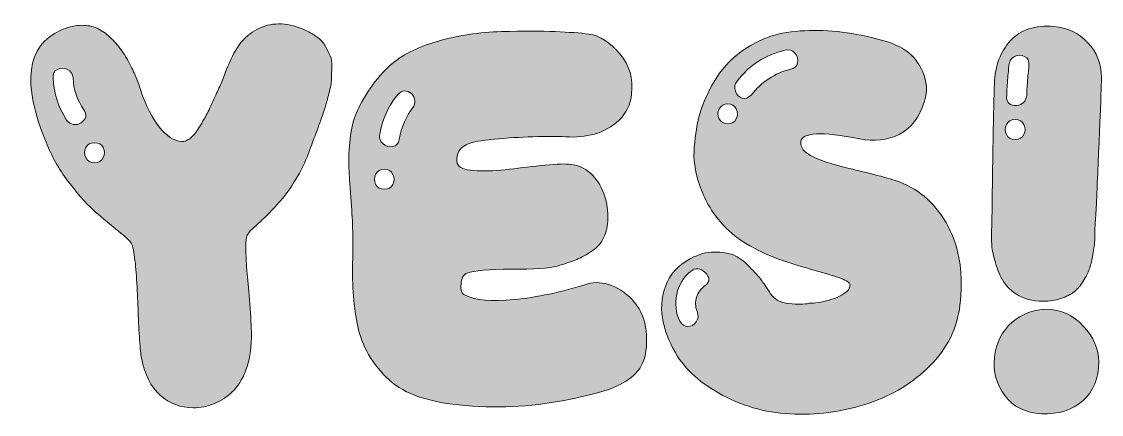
# Model space of a CAD drawing. Header units: millimetres. Extents: x 100.5 to 112.4, y 137.7 to 142.
import ezdxf

# ---------------------------------------------------------------- set-up
doc = ezdxf.new("R2010")
doc.units = ezdxf.units.MM
doc.header["$MEASUREMENT"] = 0
doc.layers.add('TopLayer', color=7, linetype='Continuous', lineweight=0)

# ---------------------------------------------------------------- blocks, each defined once
blk = doc.blocks.new('Block_1')
at = {"layer": 'TopLayer', "transparency": 33554687}
h = blk.add_hatch(color=7, dxfattribs=at)
h.dxf.hatch_style = 2
edge = h.paths.add_edge_path()
edge.add_spline(control_points=[(101.174, 140.535), (101.192, 140.497), (101.224, 140.478), (101.27, 140.478), (101.316, 140.478), (101.348, 140.497), (101.366, 140.535), (101.384, 140.573), (101.384, 140.61), (101.366, 140.646), (101.348, 140.682), (101.316, 140.7), (101.27, 140.7), (101.224, 140.7), (101.192, 140.682), (101.174, 140.646), (101.156, 140.61), (101.156, 140.573), (101.174, 140.535)], knot_values=[0, 0, 0, 0, 1, 1, 1, 2, 2, 2, 3, 3, 3, 4, 4, 4, 5, 5, 5, 6, 6, 6, 6], degree=3, periodic=0)
edge = h.paths.add_edge_path()
edge.add_spline(control_points=[(100.961, 140.952), (101.005, 140.896), (101.059, 140.886), (101.123, 140.922), (101.179, 140.962), (101.189, 141.009), (101.153, 141.066), (101.077, 141.173), (101.037, 141.291), (101.033, 141.419), (101.029, 141.463), (101.008, 141.494), (100.97, 141.512), (100.932, 141.53), (100.895, 141.53), (100.859, 141.512), (100.823, 141.494), (100.807, 141.463), (100.811, 141.419), (100.819, 141.243), (100.869, 141.088), (100.961, 140.952)], knot_values=[0, 0, 0, 0, 1, 1, 1, 2, 2, 2, 3, 3, 3, 4, 4, 4, 5, 5, 5, 6, 6, 6, 7, 7, 7, 7], degree=3, periodic=0)
edge = h.paths.add_edge_path()
edge.add_spline(control_points=[(103.648, 140.592), (103.608, 140.484), (103.559, 140.383), (103.501, 140.289), (103.443, 140.195), (103.387, 140.117), (103.333, 140.055), (103.279, 139.993), (103.227, 139.938), (103.177, 139.89), (103.127, 139.842), (103.083, 139.801), (103.045, 139.767), (103.007, 139.733), (102.982, 139.706), (102.97, 139.686), (102.954, 139.666), (102.947, 139.606), (102.949, 139.506), (102.951, 139.406), (102.957, 139.307), (102.967, 139.209), (102.977, 139.112), (102.987, 138.995), (102.997, 138.862), (103.007, 138.728), (103.012, 138.619), (103.012, 138.535), (103.008, 138.399), (102.987, 138.28), (102.949, 138.178), (102.911, 138.076), (102.861, 137.996), (102.799, 137.938), (102.737, 137.88), (102.67, 137.836), (102.595, 137.806), (102.522, 137.776), (102.445, 137.761), (102.365, 137.761), (102.225, 137.761), (102.103, 137.807), (101.999, 137.899), (101.895, 137.991), (101.825, 138.135), (101.789, 138.331), (101.781, 138.375), (101.774, 138.448), (101.768, 138.55), (101.762, 138.652), (101.757, 138.756), (101.753, 138.862), (101.749, 138.968), (101.744, 139.074), (101.738, 139.179), (101.732, 139.286), (101.723, 139.378), (101.711, 139.458), (101.699, 139.538), (101.683, 139.588), (101.663, 139.608), (101.647, 139.628), (101.595, 139.673), (101.507, 139.743), (101.419, 139.813), (101.334, 139.885), (101.252, 139.959), (101.17, 140.033), (101.078, 140.138), (100.976, 140.274), (100.874, 140.41), (100.793, 140.554), (100.733, 140.706), (100.462, 141.361), (100.515, 141.775), (100.895, 141.947), (100.967, 141.979), (101.036, 141.997), (101.102, 142.001), (101.168, 142.005), (101.227, 141.997), (101.279, 141.977), (101.331, 141.957), (101.38, 141.926), (101.426, 141.884), (101.472, 141.842), (101.513, 141.798), (101.549, 141.752), (101.585, 141.706), (101.619, 141.653), (101.651, 141.593), (101.683, 141.533), (101.709, 141.479), (101.729, 141.431), (101.749, 141.383), (101.767, 141.333), (101.783, 141.281), (101.839, 141.114), (101.907, 140.979), (101.987, 140.877), (102.067, 140.775), (102.151, 140.72), (102.239, 140.712), (102.267, 140.712), (102.296, 140.723), (102.326, 140.745), (102.356, 140.767), (102.386, 140.801), (102.416, 140.847), (102.446, 140.893), (102.474, 140.94), (102.5, 140.988), (102.526, 141.035), (102.554, 141.093), (102.584, 141.158), (102.614, 141.224), (102.638, 141.279), (102.659, 141.324), (102.678, 141.367), (102.7, 141.418), (102.721, 141.476), (102.743, 141.534), (102.758, 141.571), (102.767, 141.587), (102.85, 141.791), (102.971, 141.923), (103.129, 141.983), (103.287, 142.043), (103.46, 142.025), (103.648, 141.929), (103.692, 141.905), (103.73, 141.88), (103.762, 141.854), (103.794, 141.828), (103.819, 141.797), (103.837, 141.761), (103.855, 141.725), (103.871, 141.692), (103.885, 141.662), (103.899, 141.632), (103.905, 141.592), (103.903, 141.542), (103.901, 141.492), (103.9, 141.45), (103.9, 141.416), (103.9, 141.382), (103.892, 141.333), (103.876, 141.269), (103.86, 141.206), (103.847, 141.156), (103.837, 141.12), (103.827, 141.084), (103.808, 141.027), (103.78, 140.949), (103.752, 140.871), (103.731, 140.814), (103.717, 140.778), (103.703, 140.742), (103.68, 140.68), (103.648, 140.592)], knot_values=[0, 0, 0, 0, 1, 1, 1, 2, 2, 2, 3, 3, 3, 4, 4, 4, 5, 5, 5, 6, 6, 6, 7, 7, 7, 8, 8, 8, 9, 9, 9, 10, 10, 10, 11, 11, 11, 12, 12, 12, 13, 13, 13, 14, 14, 14, 15, 15, 15, 16, 16, 16, 17, 17, 17, 18, 18, 18, 19, 19, 19, 20, 20, 20, 21, 21, 21, 22, 22, 22, 23, 23, 23, 24, 24, 24, 25, 25, 25, 26, 26, 26, 27, 27, 27, 28, 28, 28, 29, 29, 29, 30, 30, 30, 31, 31, 31, 32, 32, 32, 33, 33, 33, 34, 34, 34, 35, 35, 35, 36, 36, 36, 37, 37, 37, 38, 38, 38, 39, 39, 39, 40, 40, 40, 41, 41, 41, 42, 42, 42, 43, 43, 43, 44, 44, 44, 45, 45, 45, 46, 46, 46, 47, 47, 47, 48, 48, 48, 49, 49, 49, 50, 50, 50, 51, 51, 51, 52, 52, 52, 53, 53, 53, 53], degree=3, periodic=0)
h = blk.add_hatch(color=7, dxfattribs=at)
h.dxf.hatch_style = 2
edge = h.paths.add_edge_path()
edge.add_spline(control_points=[(108.991, 141.515), (109.035, 141.523), (109.061, 141.547), (109.069, 141.587), (109.077, 141.627), (109.067, 141.663), (109.039, 141.695), (109.011, 141.727), (108.975, 141.737), (108.932, 141.725), (108.711, 141.673), (108.534, 141.559), (108.398, 141.383), (108.37, 141.351), (108.364, 141.314), (108.38, 141.273), (108.395, 141.23), (108.421, 141.204), (108.455, 141.194), (108.488, 141.184), (108.522, 141.196), (108.554, 141.228), (108.669, 141.375), (108.815, 141.471), (108.991, 141.515)], knot_values=[0, 0, 0, 0, 1, 1, 1, 2, 2, 2, 3, 3, 3, 4, 4, 4, 5, 5, 5, 6, 6, 6, 7, 7, 7, 8, 8, 8, 8], degree=3, periodic=0)
edge = h.paths.add_edge_path()
edge.add_spline(control_points=[(108.2, 140.964), (108.22, 140.928), (108.252, 140.91), (108.296, 140.91), (108.34, 140.91), (108.371, 140.928), (108.389, 140.964), (108.406, 141), (108.406, 141.037), (108.389, 141.075), (108.371, 141.112), (108.34, 141.132), (108.296, 141.132), (108.252, 141.132), (108.22, 141.112), (108.2, 141.075), (108.18, 141.037), (108.18, 141), (108.2, 140.964)], knot_values=[0, 0, 0, 0, 1, 1, 1, 2, 2, 2, 3, 3, 3, 4, 4, 4, 5, 5, 5, 6, 6, 6, 6], degree=3, periodic=0)
edge = h.paths.add_edge_path()
edge.add_spline(control_points=[(107.882, 139.272), (107.802, 139.208), (107.751, 139.124), (107.729, 139.018), (107.707, 138.912), (107.718, 138.813), (107.762, 138.721), (107.786, 138.681), (107.816, 138.661), (107.852, 138.661), (107.888, 138.661), (107.919, 138.679), (107.945, 138.715), (107.971, 138.751), (107.974, 138.789), (107.954, 138.829), (107.934, 138.885), (107.932, 138.938), (107.948, 138.988), (107.964, 139.038), (107.996, 139.081), (108.044, 139.116), (108.1, 139.16), (108.1, 139.208), (108.044, 139.26), (107.992, 139.312), (107.938, 139.317), (107.882, 139.272)], knot_values=[0, 0, 0, 0, 1, 1, 1, 2, 2, 2, 3, 3, 3, 4, 4, 4, 5, 5, 5, 6, 6, 6, 7, 7, 7, 8, 8, 8, 9, 9, 9, 9], degree=3, periodic=0)
edge = h.paths.add_edge_path()
edge.add_spline(control_points=[(109.093, 137.689), (108.805, 137.689), (108.536, 137.751), (108.287, 137.875), (108.037, 137.999), (107.854, 138.151), (107.738, 138.331), (107.662, 138.451), (107.609, 138.577), (107.579, 138.709), (107.549, 138.841), (107.557, 138.973), (107.603, 139.105), (107.649, 139.237), (107.742, 139.34), (107.882, 139.416), (107.974, 139.464), (108.062, 139.488), (108.146, 139.488), (108.23, 139.488), (108.3, 139.477), (108.356, 139.455), (108.412, 139.433), (108.471, 139.39), (108.533, 139.327), (108.595, 139.262), (108.638, 139.214), (108.665, 139.179), (108.69, 139.145), (108.725, 139.094), (108.77, 139.026), (108.81, 138.963), (108.877, 138.926), (108.974, 138.916), (109.069, 138.906), (109.143, 138.907), (109.195, 138.919), (109.227, 138.919), (109.262, 138.922), (109.3, 138.928), (109.338, 138.933), (109.378, 138.943), (109.42, 138.954), (109.462, 138.967), (109.5, 138.981), (109.534, 138.997), (109.568, 139.012), (109.596, 139.032), (109.618, 139.054), (109.64, 139.075), (109.651, 139.098), (109.651, 139.123), (109.651, 139.146), (109.618, 139.17), (109.552, 139.195), (109.486, 139.218), (109.399, 139.246), (109.291, 139.276), (109.183, 139.306), (109.069, 139.339), (108.949, 139.378), (108.83, 139.415), (108.708, 139.467), (108.584, 139.533), (108.46, 139.599), (108.358, 139.672), (108.278, 139.752), (108.154, 139.88), (108.062, 140.021), (108.002, 140.175), (107.942, 140.329), (107.915, 140.472), (107.921, 140.604), (107.927, 140.736), (107.946, 140.868), (107.978, 141), (108.126, 141.487), (108.417, 141.789), (108.853, 141.905), (109.109, 141.957), (109.382, 141.959), (109.672, 141.911), (109.962, 141.863), (110.163, 141.799), (110.275, 141.719), (110.351, 141.667), (110.412, 141.589), (110.458, 141.485), (110.504, 141.381), (110.511, 141.273), (110.479, 141.162), (110.423, 140.982), (110.329, 140.859), (110.197, 140.793), (110.065, 140.727), (109.919, 140.71), (109.759, 140.742), (109.335, 140.826), (109.117, 140.816), (109.105, 140.712), (109.101, 140.668), (109.119, 140.629), (109.159, 140.595), (109.199, 140.561), (109.259, 140.53), (109.339, 140.502), (109.419, 140.474), (109.5, 140.45), (109.582, 140.43), (109.664, 140.41), (109.761, 140.386), (109.873, 140.358), (109.985, 140.33), (110.079, 140.304), (110.155, 140.28), (110.391, 140.204), (110.578, 140.049), (110.716, 139.815), (110.854, 139.581), (110.907, 139.292), (110.875, 138.949), (110.855, 138.685), (110.754, 138.456), (110.572, 138.262), (110.39, 138.068), (110.17, 137.924), (109.912, 137.83), (109.654, 137.736), (109.381, 137.689), (109.093, 137.689)], knot_values=[0, 0, 0, 0, 1, 1, 1, 2, 2, 2, 3, 3, 3, 4, 4, 4, 5, 5, 5, 6, 6, 6, 7, 7, 7, 8, 8, 8, 9, 9, 9, 10, 10, 10, 11, 11, 11, 12, 12, 12, 13, 13, 13, 14, 14, 14, 15, 15, 15, 16, 16, 16, 17, 17, 17, 18, 18, 18, 19, 19, 19, 20, 20, 20, 21, 21, 21, 22, 22, 22, 23, 23, 23, 24, 24, 24, 25, 25, 25, 26, 26, 26, 27, 27, 27, 28, 28, 28, 29, 29, 29, 30, 30, 30, 31, 31, 31, 32, 32, 32, 33, 33, 33, 34, 34, 34, 35, 35, 35, 36, 36, 36, 37, 37, 37, 38, 38, 38, 39, 39, 39, 40, 40, 40, 41, 41, 41, 42, 42, 42, 43, 43, 43, 43], degree=3, periodic=0)
h = blk.add_hatch(color=7, dxfattribs=at)
h.dxf.hatch_style = 2
edge = h.paths.add_edge_path()
edge.add_spline(control_points=[(111.414, 141.557), (111.41, 141.521), (111.405, 141.466), (111.399, 141.392), (111.393, 141.318), (111.39, 141.261), (111.39, 141.222), (111.382, 141.157), (111.41, 141.121), (111.474, 141.114), (111.546, 141.11), (111.59, 141.14), (111.606, 141.203), (111.606, 141.207), (111.608, 141.213), (111.612, 141.222), (111.612, 141.261), (111.615, 141.318), (111.621, 141.392), (111.627, 141.466), (111.632, 141.521), (111.636, 141.557), (111.64, 141.605), (111.624, 141.638), (111.588, 141.656), (111.552, 141.674), (111.515, 141.674), (111.477, 141.656), (111.439, 141.638), (111.418, 141.605), (111.414, 141.557)], knot_values=[0, 0, 0, 0, 1, 1, 1, 2, 2, 2, 3, 3, 3, 4, 4, 4, 5, 5, 5, 6, 6, 6, 7, 7, 7, 8, 8, 8, 9, 9, 9, 10, 10, 10, 10], degree=3, periodic=0)
edge = h.paths.add_edge_path()
edge.add_spline(control_points=[(111.579, 140.901), (111.561, 140.939), (111.529, 140.958), (111.483, 140.958), (111.437, 140.958), (111.405, 140.939), (111.387, 140.901), (111.369, 140.863), (111.369, 140.826), (111.387, 140.79), (111.405, 140.754), (111.437, 140.736), (111.483, 140.736), (111.529, 140.736), (111.561, 140.754), (111.579, 140.79), (111.597, 140.826), (111.597, 140.863), (111.579, 140.901)], knot_values=[0, 0, 0, 0, 1, 1, 1, 2, 2, 2, 3, 3, 3, 4, 4, 4, 5, 5, 5, 6, 6, 6, 6], degree=3, periodic=0)
edge = h.paths.add_edge_path()
edge.add_spline(control_points=[(111.834, 138.853), (111.99, 138.853), (112.125, 138.79), (112.239, 138.667), (112.353, 138.543), (112.41, 138.411), (112.41, 138.271), (112.41, 138.087), (112.351, 137.943), (112.233, 137.839), (112.115, 137.735), (111.962, 137.687), (111.774, 137.695), (111.598, 137.703), (111.463, 137.77), (111.369, 137.896), (111.275, 138.022), (111.236, 138.163), (111.252, 138.319), (111.272, 138.483), (111.338, 138.613), (111.45, 138.709), (111.562, 138.805), (111.69, 138.853), (111.834, 138.853)], knot_values=[0, 0, 0, 0, 1, 1, 1, 2, 2, 2, 3, 3, 3, 4, 4, 4, 5, 5, 5, 6, 6, 6, 7, 7, 7, 8, 8, 8, 8], degree=3, periodic=0)
edge = h.paths.add_edge_path()
edge.add_spline(control_points=[(111.792, 138.943), (111.676, 138.943), (111.578, 138.969), (111.498, 139.021), (111.418, 139.073), (111.361, 139.135), (111.327, 139.207), (111.293, 139.278), (111.267, 139.349), (111.249, 139.42), (111.231, 139.489), (111.222, 139.55), (111.222, 139.602), (111.222, 139.602), (111.222, 139.674), (111.222, 139.674), (111.234, 140.534), (111.244, 141.094), (111.252, 141.353), (111.26, 141.553), (111.32, 141.713), (111.432, 141.833), (111.544, 141.953), (111.704, 142.005), (111.912, 141.989), (112.06, 141.977), (112.185, 141.918), (112.287, 141.812), (112.389, 141.706), (112.44, 141.577), (112.44, 141.425), (112.44, 141.393), (112.435, 141.247), (112.425, 140.988), (112.415, 140.728), (112.404, 140.469), (112.392, 140.211), (112.38, 139.953), (112.372, 139.802), (112.368, 139.758), (112.368, 139.662), (112.366, 139.599), (112.362, 139.569), (112.358, 139.539), (112.351, 139.496), (112.341, 139.44), (112.331, 139.384), (112.319, 139.337), (112.305, 139.297), (112.291, 139.257), (112.269, 139.213), (112.239, 139.165), (112.209, 139.116), (112.175, 139.077), (112.137, 139.047), (112.099, 139.018), (112.05, 138.993), (111.99, 138.973), (111.93, 138.952), (111.864, 138.943), (111.792, 138.943)], knot_values=[0, 0, 0, 0, 1, 1, 1, 2, 2, 2, 3, 3, 3, 4, 4, 4, 5, 5, 5, 6, 6, 6, 7, 7, 7, 8, 8, 8, 9, 9, 9, 10, 10, 10, 11, 11, 11, 12, 12, 12, 13, 13, 13, 14, 14, 14, 15, 15, 15, 16, 16, 16, 17, 17, 17, 18, 18, 18, 19, 19, 19, 20, 20, 20, 20], degree=3, periodic=0)
h = blk.add_hatch(color=7, dxfattribs=at)
h.dxf.hatch_style = 2
edge = h.paths.add_edge_path()
edge.add_spline(control_points=[(104.434, 140.796), (104.425, 140.752), (104.439, 140.716), (104.473, 140.688), (104.506, 140.66), (104.542, 140.65), (104.581, 140.658), (104.618, 140.666), (104.642, 140.692), (104.65, 140.736), (104.674, 140.872), (104.727, 140.996), (104.812, 141.107), (104.827, 141.132), (104.83, 141.158), (104.82, 141.188), (104.81, 141.218), (104.793, 141.242), (104.769, 141.258), (104.714, 141.289), (104.664, 141.275), (104.619, 141.215), (104.524, 141.091), (104.461, 140.952), (104.434, 140.796)], knot_values=[0, 0, 0, 0, 1, 1, 1, 2, 2, 2, 3, 3, 3, 4, 4, 4, 5, 5, 5, 6, 6, 6, 7, 7, 7, 8, 8, 8, 8], degree=3, periodic=0)
edge = h.paths.add_edge_path()
edge.add_spline(control_points=[(104.581, 140.349), (104.563, 140.387), (104.531, 140.406), (104.485, 140.406), (104.439, 140.406), (104.407, 140.387), (104.389, 140.349), (104.371, 140.311), (104.371, 140.274), (104.389, 140.238), (104.407, 140.202), (104.439, 140.184), (104.485, 140.184), (104.531, 140.184), (104.563, 140.202), (104.581, 140.238), (104.599, 140.274), (104.599, 140.311), (104.581, 140.349)], knot_values=[0, 0, 0, 0, 1, 1, 1, 2, 2, 2, 3, 3, 3, 4, 4, 4, 5, 5, 5, 6, 6, 6, 6], degree=3, periodic=0)
edge = h.paths.add_edge_path()
edge.add_spline(control_points=[(104.542, 138.067), (104.446, 138.155), (104.369, 138.25), (104.311, 138.352), (104.253, 138.454), (104.213, 138.557), (104.191, 138.661), (104.169, 138.765), (104.153, 138.878), (104.143, 139), (104.133, 139.122), (104.13, 139.245), (104.134, 139.369), (104.138, 139.492), (104.138, 139.624), (104.134, 139.764), (104.13, 139.848), (104.123, 139.959), (104.113, 140.097), (104.103, 140.235), (104.096, 140.342), (104.092, 140.418), (104.088, 140.494), (104.091, 140.589), (104.101, 140.703), (104.111, 140.817), (104.131, 140.914), (104.161, 140.994), (104.191, 141.074), (104.238, 141.163), (104.302, 141.263), (104.366, 141.363), (104.446, 141.459), (104.542, 141.551), (104.669, 141.667), (104.847, 141.758), (105.075, 141.824), (105.303, 141.89), (105.539, 141.926), (105.783, 141.932), (106.027, 141.938), (106.226, 141.938), (106.38, 141.932), (106.534, 141.926), (106.659, 141.917), (106.755, 141.905), (106.878, 141.885), (106.993, 141.812), (107.099, 141.686), (107.205, 141.56), (107.248, 141.411), (107.228, 141.239), (107.216, 141.124), (107.17, 141.028), (107.09, 140.952), (107.01, 140.876), (106.919, 140.824), (106.818, 140.796), (106.716, 140.768), (106.608, 140.758), (106.497, 140.766), (106.397, 140.77), (106.276, 140.77), (106.134, 140.766), (105.992, 140.762), (105.848, 140.753), (105.702, 140.739), (105.556, 140.725), (105.461, 140.708), (105.417, 140.688), (105.353, 140.664), (105.313, 140.624), (105.297, 140.568), (105.281, 140.512), (105.285, 140.472), (105.309, 140.448), (105.333, 140.412), (105.401, 140.392), (105.513, 140.388), (105.625, 140.384), (105.745, 140.39), (105.873, 140.406), (106.001, 140.422), (106.133, 140.437), (106.269, 140.451), (106.405, 140.465), (106.499, 140.468), (106.551, 140.46), (106.635, 140.452), (106.709, 140.419), (106.772, 140.361), (106.836, 140.303), (106.885, 140.228), (106.919, 140.136), (106.953, 140.044), (106.968, 139.942), (106.965, 139.83), (106.96, 139.754), (106.942, 139.687), (106.91, 139.629), (106.878, 139.571), (106.832, 139.523), (106.77, 139.485), (106.708, 139.447), (106.652, 139.419), (106.602, 139.399), (106.552, 139.378), (106.485, 139.357), (106.401, 139.332), (106.313, 139.308), (106.144, 139.297), (105.894, 139.297), (105.644, 139.297), (105.481, 139.282), (105.405, 139.255), (105.365, 139.242), (105.342, 139.203), (105.336, 139.135), (105.33, 139.066), (105.345, 139.024), (105.381, 139.009), (105.497, 138.952), (105.679, 138.937), (105.927, 138.961), (106.175, 138.984), (106.447, 139.043), (106.742, 139.135), (106.822, 139.158), (106.91, 139.153), (107.006, 139.116), (107.102, 139.081), (107.187, 139.018), (107.261, 138.928), (107.335, 138.838), (107.378, 138.733), (107.39, 138.613), (107.402, 138.485), (107.393, 138.377), (107.363, 138.289), (107.333, 138.201), (107.276, 138.129), (107.192, 138.073), (107.108, 138.017), (107.019, 137.975), (106.925, 137.947), (106.832, 137.919), (106.706, 137.889), (106.551, 137.857), (106.175, 137.777), (105.788, 137.753), (105.39, 137.785), (104.992, 137.817), (104.71, 137.911), (104.542, 138.067)], knot_values=[0, 0, 0, 0, 1, 1, 1, 2, 2, 2, 3, 3, 3, 4, 4, 4, 5, 5, 5, 6, 6, 6, 7, 7, 7, 8, 8, 8, 9, 9, 9, 10, 10, 10, 11, 11, 11, 12, 12, 12, 13, 13, 13, 14, 14, 14, 15, 15, 15, 16, 16, 16, 17, 17, 17, 18, 18, 18, 19, 19, 19, 20, 20, 20, 21, 21, 21, 22, 22, 22, 23, 23, 23, 24, 24, 24, 25, 25, 25, 26, 26, 26, 27, 27, 27, 28, 28, 28, 29, 29, 29, 30, 30, 30, 31, 31, 31, 32, 32, 32, 33, 33, 33, 34, 34, 34, 35, 35, 35, 36, 36, 36, 37, 37, 37, 38, 38, 38, 39, 39, 39, 40, 40, 40, 41, 41, 41, 42, 42, 42, 43, 43, 43, 44, 44, 44, 45, 45, 45, 46, 46, 46, 47, 47, 47, 48, 48, 48, 49, 49, 49, 50, 50, 50, 51, 51, 51, 51], degree=3, periodic=0)
at = {"layer": 'TopLayer'}
for points, knots in [([(103.648, 140.592), (103.608, 140.484), (103.559, 140.383), (103.501, 140.289), (103.443, 140.195), (103.387, 140.117), (103.333, 140.055), (103.279, 139.993), (103.227, 139.938), (103.177, 139.89), (103.127, 139.842), (103.083, 139.801), (103.045, 139.767), (103.007, 139.733), (102.982, 139.706), (102.97, 139.686), (102.954, 139.666), (102.947, 139.606), (102.949, 139.506), (102.951, 139.406), (102.957, 139.307), (102.967, 139.209), (102.977, 139.112), (102.987, 138.995), (102.997, 138.862), (103.007, 138.728), (103.012, 138.619), (103.012, 138.535), (103.008, 138.399), (102.987, 138.28), (102.949, 138.178), (102.911, 138.076), (102.861, 137.996), (102.799, 137.938), (102.737, 137.88), (102.67, 137.836), (102.595, 137.806), (102.522, 137.776), (102.445, 137.761), (102.365, 137.761), (102.225, 137.761), (102.103, 137.807), (101.999, 137.899), (101.895, 137.991), (101.825, 138.135), (101.789, 138.331), (101.781, 138.375), (101.774, 138.448), (101.768, 138.55), (101.762, 138.652), (101.757, 138.756), (101.753, 138.862), (101.749, 138.968), (101.744, 139.074), (101.738, 139.179), (101.732, 139.286), (101.723, 139.378), (101.711, 139.458), (101.699, 139.538), (101.683, 139.588), (101.663, 139.608), (101.647, 139.628), (101.595, 139.673), (101.507, 139.743), (101.419, 139.813), (101.334, 139.885), (101.252, 139.959), (101.17, 140.033), (101.078, 140.138), (100.976, 140.274), (100.874, 140.41), (100.793, 140.554), (100.733, 140.706), (100.462, 141.361), (100.515, 141.775), (100.895, 141.947), (100.967, 141.979), (101.036, 141.997), (101.102, 142.001), (101.168, 142.005), (101.227, 141.997), (101.279, 141.977), (101.331, 141.957), (101.38, 141.926), (101.426, 141.884), (101.472, 141.842), (101.513, 141.798), (101.549, 141.752), (101.585, 141.706), (101.619, 141.653), (101.651, 141.593), (101.683, 141.533), (101.709, 141.479), (101.729, 141.431), (101.749, 141.383), (101.767, 141.333), (101.783, 141.281), (101.839, 141.114), (101.907, 140.979), (101.987, 140.877), (102.067, 140.775), (102.151, 140.72), (102.239, 140.712), (102.267, 140.712), (102.296, 140.723), (102.326, 140.745), (102.356, 140.767), (102.386, 140.801), (102.416, 140.847), (102.446, 140.893), (102.474, 140.94), (102.5, 140.988), (102.526, 141.035), (102.554, 141.093), (102.584, 141.158), (102.614, 141.224), (102.638, 141.279), (102.659, 141.324), (102.678, 141.367), (102.7, 141.418), (102.721, 141.476), (102.743, 141.534), (102.758, 141.571), (102.767, 141.587), (102.85, 141.791), (102.971, 141.923), (103.129, 141.983), (103.287, 142.043), (103.46, 142.025), (103.648, 141.929), (103.692, 141.905), (103.73, 141.88), (103.762, 141.854), (103.794, 141.828), (103.819, 141.797), (103.837, 141.761), (103.855, 141.725), (103.871, 141.692), (103.885, 141.662), (103.899, 141.632), (103.905, 141.592), (103.903, 141.542), (103.901, 141.492), (103.9, 141.45), (103.9, 141.416), (103.9, 141.382), (103.892, 141.333), (103.876, 141.269), (103.86, 141.206), (103.847, 141.156), (103.837, 141.12), (103.827, 141.084), (103.808, 141.027), (103.78, 140.949), (103.752, 140.871), (103.731, 140.814), (103.717, 140.778), (103.703, 140.742), (103.68, 140.68), (103.648, 140.592)], [0, 0, 0, 0, 1, 1, 1, 2, 2, 2, 3, 3, 3, 4, 4, 4, 5, 5, 5, 6, 6, 6, 7, 7, 7, 8, 8, 8, 9, 9, 9, 10, 10, 10, 11, 11, 11, 12, 12, 12, 13, 13, 13, 14, 14, 14, 15, 15, 15, 16, 16, 16, 17, 17, 17, 18, 18, 18, 19, 19, 19, 20, 20, 20, 21, 21, 21, 22, 22, 22, 23, 23, 23, 24, 24, 24, 25, 25, 25, 26, 26, 26, 27, 27, 27, 28, 28, 28, 29, 29, 29, 30, 30, 30, 31, 31, 31, 32, 32, 32, 33, 33, 33, 34, 34, 34, 35, 35, 35, 36, 36, 36, 37, 37, 37, 38, 38, 38, 39, 39, 39, 40, 40, 40, 41, 41, 41, 42, 42, 42, 43, 43, 43, 44, 44, 44, 45, 45, 45, 46, 46, 46, 47, 47, 47, 48, 48, 48, 49, 49, 49, 50, 50, 50, 51, 51, 51, 52, 52, 52, 53, 53, 53, 53]), ([(109.093, 137.689), (108.805, 137.689), (108.536, 137.751), (108.287, 137.875), (108.037, 137.999), (107.854, 138.151), (107.738, 138.331), (107.662, 138.451), (107.609, 138.577), (107.579, 138.709), (107.549, 138.841), (107.557, 138.973), (107.603, 139.105), (107.649, 139.237), (107.742, 139.34), (107.882, 139.416), (107.974, 139.464), (108.062, 139.488), (108.146, 139.488), (108.23, 139.488), (108.3, 139.477), (108.356, 139.455), (108.412, 139.433), (108.471, 139.39), (108.533, 139.327), (108.595, 139.262), (108.638, 139.214), (108.665, 139.179), (108.69, 139.145), (108.725, 139.094), (108.77, 139.026), (108.81, 138.963), (108.877, 138.926), (108.974, 138.916), (109.069, 138.906), (109.143, 138.907), (109.195, 138.919), (109.227, 138.919), (109.262, 138.922), (109.3, 138.928), (109.338, 138.933), (109.378, 138.943), (109.42, 138.954), (109.462, 138.967), (109.5, 138.981), (109.534, 138.997), (109.568, 139.012), (109.596, 139.032), (109.618, 139.054), (109.64, 139.075), (109.651, 139.098), (109.651, 139.123), (109.651, 139.146), (109.618, 139.17), (109.552, 139.195), (109.486, 139.218), (109.399, 139.246), (109.291, 139.276), (109.183, 139.306), (109.069, 139.339), (108.949, 139.378), (108.83, 139.415), (108.708, 139.467), (108.584, 139.533), (108.46, 139.599), (108.358, 139.672), (108.278, 139.752), (108.154, 139.88), (108.062, 140.021), (108.002, 140.175), (107.942, 140.329), (107.915, 140.472), (107.921, 140.604), (107.927, 140.736), (107.946, 140.868), (107.978, 141), (108.126, 141.487), (108.417, 141.789), (108.853, 141.905), (109.109, 141.957), (109.382, 141.959), (109.672, 141.911), (109.962, 141.863), (110.163, 141.799), (110.275, 141.719), (110.351, 141.667), (110.412, 141.589), (110.458, 141.485), (110.504, 141.381), (110.511, 141.273), (110.479, 141.162), (110.423, 140.982), (110.329, 140.859), (110.197, 140.793), (110.065, 140.727), (109.919, 140.71), (109.759, 140.742), (109.335, 140.826), (109.117, 140.816), (109.105, 140.712), (109.101, 140.668), (109.119, 140.629), (109.159, 140.595), (109.199, 140.561), (109.259, 140.53), (109.339, 140.502), (109.419, 140.474), (109.5, 140.45), (109.582, 140.43), (109.664, 140.41), (109.761, 140.386), (109.873, 140.358), (109.985, 140.33), (110.079, 140.304), (110.155, 140.28), (110.391, 140.204), (110.578, 140.049), (110.716, 139.815), (110.854, 139.581), (110.907, 139.292), (110.875, 138.949), (110.855, 138.685), (110.754, 138.456), (110.572, 138.262), (110.39, 138.068), (110.17, 137.924), (109.912, 137.83), (109.654, 137.736), (109.381, 137.689), (109.093, 137.689)], [0, 0, 0, 0, 1, 1, 1, 2, 2, 2, 3, 3, 3, 4, 4, 4, 5, 5, 5, 6, 6, 6, 7, 7, 7, 8, 8, 8, 9, 9, 9, 10, 10, 10, 11, 11, 11, 12, 12, 12, 13, 13, 13, 14, 14, 14, 15, 15, 15, 16, 16, 16, 17, 17, 17, 18, 18, 18, 19, 19, 19, 20, 20, 20, 21, 21, 21, 22, 22, 22, 23, 23, 23, 24, 24, 24, 25, 25, 25, 26, 26, 26, 27, 27, 27, 28, 28, 28, 29, 29, 29, 30, 30, 30, 31, 31, 31, 32, 32, 32, 33, 33, 33, 34, 34, 34, 35, 35, 35, 36, 36, 36, 37, 37, 37, 38, 38, 38, 39, 39, 39, 40, 40, 40, 41, 41, 41, 42, 42, 42, 43, 43, 43, 43]), ([(111.792, 138.943), (111.676, 138.943), (111.578, 138.969), (111.498, 139.021), (111.418, 139.073), (111.361, 139.135), (111.327, 139.207), (111.293, 139.278), (111.267, 139.349), (111.249, 139.42), (111.231, 139.489), (111.222, 139.55), (111.222, 139.602), (111.222, 139.602), (111.222, 139.674), (111.222, 139.674), (111.234, 140.534), (111.244, 141.094), (111.252, 141.353), (111.26, 141.553), (111.32, 141.713), (111.432, 141.833), (111.544, 141.953), (111.704, 142.005), (111.912, 141.989), (112.06, 141.977), (112.185, 141.918), (112.287, 141.812), (112.389, 141.706), (112.44, 141.577), (112.44, 141.425), (112.44, 141.393), (112.435, 141.247), (112.425, 140.988), (112.415, 140.728), (112.404, 140.469), (112.392, 140.211), (112.38, 139.953), (112.372, 139.802), (112.368, 139.758), (112.368, 139.662), (112.366, 139.599), (112.362, 139.569), (112.358, 139.539), (112.351, 139.496), (112.341, 139.44), (112.331, 139.384), (112.319, 139.337), (112.305, 139.297), (112.291, 139.257), (112.269, 139.213), (112.239, 139.165), (112.209, 139.116), (112.175, 139.077), (112.137, 139.047), (112.099, 139.018), (112.05, 138.993), (111.99, 138.973), (111.93, 138.952), (111.864, 138.943), (111.792, 138.943)], [0, 0, 0, 0, 1, 1, 1, 2, 2, 2, 3, 3, 3, 4, 4, 4, 5, 5, 5, 6, 6, 6, 7, 7, 7, 8, 8, 8, 9, 9, 9, 10, 10, 10, 11, 11, 11, 12, 12, 12, 13, 13, 13, 14, 14, 14, 15, 15, 15, 16, 16, 16, 17, 17, 17, 18, 18, 18, 19, 19, 19, 20, 20, 20, 20]), ([(104.542, 138.067), (104.446, 138.155), (104.369, 138.25), (104.311, 138.352), (104.253, 138.454), (104.213, 138.557), (104.191, 138.661), (104.169, 138.765), (104.153, 138.878), (104.143, 139), (104.133, 139.122), (104.13, 139.245), (104.134, 139.369), (104.138, 139.492), (104.138, 139.624), (104.134, 139.764), (104.13, 139.848), (104.123, 139.959), (104.113, 140.097), (104.103, 140.235), (104.096, 140.342), (104.092, 140.418), (104.088, 140.494), (104.091, 140.589), (104.101, 140.703), (104.111, 140.817), (104.131, 140.914), (104.161, 140.994), (104.191, 141.074), (104.238, 141.163), (104.302, 141.263), (104.366, 141.363), (104.446, 141.459), (104.542, 141.551), (104.669, 141.667), (104.847, 141.758), (105.075, 141.824), (105.303, 141.89), (105.539, 141.926), (105.783, 141.932), (106.027, 141.938), (106.226, 141.938), (106.38, 141.932), (106.534, 141.926), (106.659, 141.917), (106.755, 141.905), (106.878, 141.885), (106.993, 141.812), (107.099, 141.686), (107.205, 141.56), (107.248, 141.411), (107.228, 141.239), (107.216, 141.124), (107.17, 141.028), (107.09, 140.952), (107.01, 140.876), (106.919, 140.824), (106.818, 140.796), (106.716, 140.768), (106.608, 140.758), (106.497, 140.766), (106.397, 140.77), (106.276, 140.77), (106.134, 140.766), (105.992, 140.762), (105.848, 140.753), (105.702, 140.739), (105.556, 140.725), (105.461, 140.708), (105.417, 140.688), (105.353, 140.664), (105.313, 140.624), (105.297, 140.568), (105.281, 140.512), (105.285, 140.472), (105.309, 140.448), (105.333, 140.412), (105.401, 140.392), (105.513, 140.388), (105.625, 140.384), (105.745, 140.39), (105.873, 140.406), (106.001, 140.422), (106.133, 140.437), (106.269, 140.451), (106.405, 140.465), (106.499, 140.468), (106.551, 140.46), (106.635, 140.452), (106.709, 140.419), (106.772, 140.361), (106.836, 140.303), (106.885, 140.228), (106.919, 140.136), (106.953, 140.044), (106.968, 139.942), (106.965, 139.83), (106.96, 139.754), (106.942, 139.687), (106.91, 139.629), (106.878, 139.571), (106.832, 139.523), (106.77, 139.485), (106.708, 139.447), (106.652, 139.419), (106.602, 139.399), (106.552, 139.378), (106.485, 139.357), (106.401, 139.332), (106.313, 139.308), (106.144, 139.297), (105.894, 139.297), (105.644, 139.297), (105.481, 139.282), (105.405, 139.255), (105.365, 139.242), (105.342, 139.203), (105.336, 139.135), (105.33, 139.066), (105.345, 139.024), (105.381, 139.009), (105.497, 138.952), (105.679, 138.937), (105.927, 138.961), (106.175, 138.984), (106.447, 139.043), (106.742, 139.135), (106.822, 139.158), (106.91, 139.153), (107.006, 139.116), (107.102, 139.081), (107.187, 139.018), (107.261, 138.928), (107.335, 138.838), (107.378, 138.733), (107.39, 138.613), (107.402, 138.485), (107.393, 138.377), (107.363, 138.289), (107.333, 138.201), (107.276, 138.129), (107.192, 138.073), (107.108, 138.017), (107.019, 137.975), (106.925, 137.947), (106.832, 137.919), (106.706, 137.889), (106.551, 137.857), (106.175, 137.777), (105.788, 137.753), (105.39, 137.785), (104.992, 137.817), (104.71, 137.911), (104.542, 138.067)], [0, 0, 0, 0, 1, 1, 1, 2, 2, 2, 3, 3, 3, 4, 4, 4, 5, 5, 5, 6, 6, 6, 7, 7, 7, 8, 8, 8, 9, 9, 9, 10, 10, 10, 11, 11, 11, 12, 12, 12, 13, 13, 13, 14, 14, 14, 15, 15, 15, 16, 16, 16, 17, 17, 17, 18, 18, 18, 19, 19, 19, 20, 20, 20, 21, 21, 21, 22, 22, 22, 23, 23, 23, 24, 24, 24, 25, 25, 25, 26, 26, 26, 27, 27, 27, 28, 28, 28, 29, 29, 29, 30, 30, 30, 31, 31, 31, 32, 32, 32, 33, 33, 33, 34, 34, 34, 35, 35, 35, 36, 36, 36, 37, 37, 37, 38, 38, 38, 39, 39, 39, 40, 40, 40, 41, 41, 41, 42, 42, 42, 43, 43, 43, 44, 44, 44, 45, 45, 45, 46, 46, 46, 47, 47, 47, 48, 48, 48, 49, 49, 49, 50, 50, 50, 51, 51, 51, 51]), ([(108.991, 141.515), (109.035, 141.523), (109.061, 141.547), (109.069, 141.587), (109.077, 141.627), (109.067, 141.663), (109.039, 141.695), (109.011, 141.727), (108.975, 141.737), (108.932, 141.725), (108.711, 141.673), (108.534, 141.559), (108.398, 141.383), (108.37, 141.351), (108.364, 141.314), (108.38, 141.273), (108.395, 141.23), (108.421, 141.204), (108.455, 141.194), (108.488, 141.184), (108.522, 141.196), (108.554, 141.228), (108.669, 141.375), (108.815, 141.471), (108.991, 141.515)], [0, 0, 0, 0, 1, 1, 1, 2, 2, 2, 3, 3, 3, 4, 4, 4, 5, 5, 5, 6, 6, 6, 7, 7, 7, 8, 8, 8, 8]), ([(111.414, 141.557), (111.41, 141.521), (111.405, 141.466), (111.399, 141.392), (111.393, 141.318), (111.39, 141.261), (111.39, 141.222), (111.382, 141.157), (111.41, 141.121), (111.474, 141.114), (111.546, 141.11), (111.59, 141.14), (111.606, 141.203), (111.606, 141.207), (111.608, 141.213), (111.612, 141.222), (111.612, 141.261), (111.615, 141.318), (111.621, 141.392), (111.627, 141.466), (111.632, 141.521), (111.636, 141.557), (111.64, 141.605), (111.624, 141.638), (111.588, 141.656), (111.552, 141.674), (111.515, 141.674), (111.477, 141.656), (111.439, 141.638), (111.418, 141.605), (111.414, 141.557)], [0, 0, 0, 0, 1, 1, 1, 2, 2, 2, 3, 3, 3, 4, 4, 4, 5, 5, 5, 6, 6, 6, 7, 7, 7, 8, 8, 8, 9, 9, 9, 10, 10, 10, 10]), ([(100.961, 140.952), (101.005, 140.896), (101.059, 140.886), (101.123, 140.922), (101.179, 140.962), (101.189, 141.009), (101.153, 141.066), (101.077, 141.173), (101.037, 141.291), (101.033, 141.419), (101.029, 141.463), (101.008, 141.494), (100.97, 141.512), (100.932, 141.53), (100.895, 141.53), (100.859, 141.512), (100.823, 141.494), (100.807, 141.463), (100.811, 141.419), (100.819, 141.243), (100.869, 141.088), (100.961, 140.952)], [0, 0, 0, 0, 1, 1, 1, 2, 2, 2, 3, 3, 3, 4, 4, 4, 5, 5, 5, 6, 6, 6, 7, 7, 7, 7]), ([(104.434, 140.796), (104.425, 140.752), (104.439, 140.716), (104.473, 140.688), (104.506, 140.66), (104.542, 140.65), (104.581, 140.658), (104.618, 140.666), (104.642, 140.692), (104.65, 140.736), (104.674, 140.872), (104.727, 140.996), (104.812, 141.107), (104.827, 141.132), (104.83, 141.158), (104.82, 141.188), (104.81, 141.218), (104.793, 141.242), (104.769, 141.258), (104.714, 141.289), (104.664, 141.275), (104.619, 141.215), (104.524, 141.091), (104.461, 140.952), (104.434, 140.796)], [0, 0, 0, 0, 1, 1, 1, 2, 2, 2, 3, 3, 3, 4, 4, 4, 5, 5, 5, 6, 6, 6, 7, 7, 7, 8, 8, 8, 8]), ([(108.2, 140.964), (108.22, 140.928), (108.252, 140.91), (108.296, 140.91), (108.34, 140.91), (108.371, 140.928), (108.389, 140.964), (108.406, 141), (108.406, 141.037), (108.389, 141.075), (108.371, 141.112), (108.34, 141.132), (108.296, 141.132), (108.252, 141.132), (108.22, 141.112), (108.2, 141.075), (108.18, 141.037), (108.18, 141), (108.2, 140.964)], [0, 0, 0, 0, 1, 1, 1, 2, 2, 2, 3, 3, 3, 4, 4, 4, 5, 5, 5, 6, 6, 6, 6]), ([(111.579, 140.901), (111.561, 140.939), (111.529, 140.958), (111.483, 140.958), (111.437, 140.958), (111.405, 140.939), (111.387, 140.901), (111.369, 140.863), (111.369, 140.826), (111.387, 140.79), (111.405, 140.754), (111.437, 140.736), (111.483, 140.736), (111.529, 140.736), (111.561, 140.754), (111.579, 140.79), (111.597, 140.826), (111.597, 140.863), (111.579, 140.901)], [0, 0, 0, 0, 1, 1, 1, 2, 2, 2, 3, 3, 3, 4, 4, 4, 5, 5, 5, 6, 6, 6, 6]), ([(101.174, 140.535), (101.192, 140.497), (101.224, 140.478), (101.27, 140.478), (101.316, 140.478), (101.348, 140.497), (101.366, 140.535), (101.384, 140.573), (101.384, 140.61), (101.366, 140.646), (101.348, 140.682), (101.316, 140.7), (101.27, 140.7), (101.224, 140.7), (101.192, 140.682), (101.174, 140.646), (101.156, 140.61), (101.156, 140.573), (101.174, 140.535)], [0, 0, 0, 0, 1, 1, 1, 2, 2, 2, 3, 3, 3, 4, 4, 4, 5, 5, 5, 6, 6, 6, 6]), ([(104.581, 140.349), (104.563, 140.387), (104.531, 140.406), (104.485, 140.406), (104.439, 140.406), (104.407, 140.387), (104.389, 140.349), (104.371, 140.311), (104.371, 140.274), (104.389, 140.238), (104.407, 140.202), (104.439, 140.184), (104.485, 140.184), (104.531, 140.184), (104.563, 140.202), (104.581, 140.238), (104.599, 140.274), (104.599, 140.311), (104.581, 140.349)], [0, 0, 0, 0, 1, 1, 1, 2, 2, 2, 3, 3, 3, 4, 4, 4, 5, 5, 5, 6, 6, 6, 6]), ([(107.882, 139.272), (107.802, 139.208), (107.751, 139.124), (107.729, 139.018), (107.707, 138.912), (107.718, 138.813), (107.762, 138.721), (107.786, 138.681), (107.816, 138.661), (107.852, 138.661), (107.888, 138.661), (107.919, 138.679), (107.945, 138.715), (107.971, 138.751), (107.974, 138.789), (107.954, 138.829), (107.934, 138.885), (107.932, 138.938), (107.948, 138.988), (107.964, 139.038), (107.996, 139.081), (108.044, 139.116), (108.1, 139.16), (108.1, 139.208), (108.044, 139.26), (107.992, 139.312), (107.938, 139.317), (107.882, 139.272)], [0, 0, 0, 0, 1, 1, 1, 2, 2, 2, 3, 3, 3, 4, 4, 4, 5, 5, 5, 6, 6, 6, 7, 7, 7, 8, 8, 8, 9, 9, 9, 9]), ([(111.834, 138.853), (111.99, 138.853), (112.125, 138.79), (112.239, 138.667), (112.353, 138.543), (112.41, 138.411), (112.41, 138.271), (112.41, 138.087), (112.351, 137.943), (112.233, 137.839), (112.115, 137.735), (111.962, 137.687), (111.774, 137.695), (111.598, 137.703), (111.463, 137.77), (111.369, 137.896), (111.275, 138.022), (111.236, 138.163), (111.252, 138.319), (111.272, 138.483), (111.338, 138.613), (111.45, 138.709), (111.562, 138.805), (111.69, 138.853), (111.834, 138.853)], [0, 0, 0, 0, 1, 1, 1, 2, 2, 2, 3, 3, 3, 4, 4, 4, 5, 5, 5, 6, 6, 6, 7, 7, 7, 8, 8, 8, 8])]:
    blk.add_open_spline(points, degree=3, knots=knots, dxfattribs=at)
blk = doc.blocks.new('Block_0')
at = {"layer": 'TopLayer'}
blk.add_blockref('Block_1', (0, 0), dxfattribs=at)

msp = doc.modelspace()

# ---------------------------------------------------------------- block references
at = {"layer": 'TopLayer'}
msp.add_blockref('Block_0', (0, 0), dxfattribs=at)

doc.saveas('drawing.dxf')
